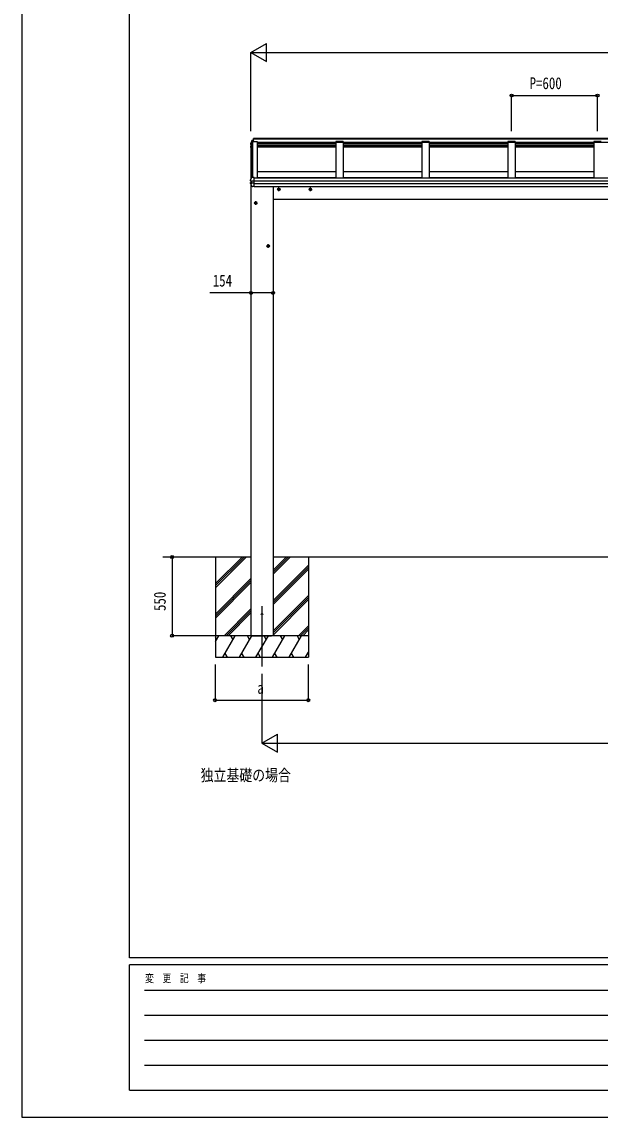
# Model space of a CAD drawing. Units: millimetres, scale not verified. Extents: x -10512 to 10512, y -7425 to 7425.
# Drawn here: x -10512 to -6478, y -7425 to 225 of the extents above; entities that cross this region are included whole.
import ezdxf
from ezdxf.enums import TextEntityAlignment as Align

# ---------------------------------------------------------------- set-up
doc = ezdxf.new("R2010")
doc.units = ezdxf.units.MM
doc.header["$LTSCALE"] = 40
for name, color, linetype in [('0-2_USER1', 3, 'Continuous'), ('0-4_YKK_12', 2, 'Continuous'), ('0-5_YKK_13', 4, 'Continuous'), ('0-6_YKK_A1', 4, 'Continuous'), ('0-7_YKK_D', 6, 'Continuous'), ('0-8_YKK_ZWAK', 7, 'Continuous')]:
    doc.layers.add(name, color=color, linetype=linetype)
doc.styles.add('ＭＳ ゴシック', font='')
doc.styles.get('ＭＳ ゴシック').set_extended_font_data('MS Gothic')

msp = doc.modelspace()

# ---------------------------------------------------------------- linework, layer by layer
at = {"layer": '0-4_YKK_12'}
msp.add_line((-8837.45, -3856.58), (-8837.45, -4277.66), dxfattribs=at)
at = {"layer": '0-5_YKK_13'}
for p, q in [((-8908.13, -609.3), (-8906.93, -609.24)), ((-8906.78, -609.03), (-8907.15, -606.55)), ((-8906.93, -609.24), (-8907.15, -607.75)), ((-8895.95, -603.49), (-8907.11, -604.1)), ((-8895.95, -608.42), (-8906.78, -609.03)), ((-8906.78, -609.03), (-8906.78, -609.45)), ((-8906.78, -609.41), (-8895.95, -609.41)), ((-8895.95, -606.18), (-8895.95, -609.41)), ((-8895.95, -606.18), (-8895.95, -606.18)), ((-8917.83, -644.3), (-8917.83, -648.34)), ((-8917.78, -643.96), (-8917.79, -644.03)), ((-8917.42, -625.35), (-8917.42, -629.37)), ((-8914.95, -646.72), (-8916.77, -647.07)), ((-8916.37, -630.64), (-8914.95, -630.92)), ((-8914.95, -642.7), (-8916.09, -642.84)), ((-8915.8, -648.41), (-8914.95, -648.24)), ((-8914.95, -629.04), (-8915.52, -628.93)), ((-8914.95, -629.39), (-8915.52, -629.28)), ((-8917.99, -903.54), (-8917.99, -897.02)), ((-8917.52, -884.99), (-8917.52, -878.48)), ((-8909.95, -894.63), (-8917.18, -896.04)), ((-8916.66, -885.98), (-8916.72, -885.97)), ((-8916.66, -885.98), (-8916.65, -885.98)), ((-8909.4, -886.92), (-8915.78, -886.13)), ((-8909.95, -886.85), (-8909.95, -900.64)), ((-8892.95, -886.91), (-8907.74, -887.01)), ((-8892.95, -900.77), (-8907.74, -900.57)), ((-8892.95, -861.92), (-8892.95, -861.6)), ((-8892.95, -862.61), (-8892.95, -861.92)), ((-8892.95, -884.81), (-8892.95, -862.61)), ((-8892.95, -886.07), (-8892.95, -884.81)), ((-8892.95, -886.91), (-8892.95, -886.07)), ((-8892.95, -900.77), (-8892.95, -886.91)), ((-8892.95, -902.68), (-8892.95, -900.77)), ((-8892.95, -904.2), (-8892.95, -902.68)), ((-8892.95, -924.67), (-8892.95, -904.2)), ((-8905.33, -923.99), (-8905.32, -924)), ((-8892.95, -925.08), (-8904.54, -924.45)), ((-8892.95, -925.08), (-8892.95, -924.67)), ((-8730.96, -944.82), (-8707.96, -944.82)), ((-8719.46, -957.33), (-8719.46, -932.31)), ((-8510.96, -944.82), (-8487.96, -944.82)), ((-8499.46, -957.33), (-8499.46, -932.31)), ((-8892.46, -1039.82), (-8869.46, -1039.82)), ((-8880.96, -1052.33), (-8880.96, -1027.31)), ((-8805.46, -1339.82), (-8782.46, -1339.82)), ((-8793.96, -1352.33), (-8793.96, -1327.31))]:
    msp.add_line(p, q, dxfattribs=at)
for points in [[(-8909.76, -605.3), (-8914, -615.92), (-8917.35, -624.86), (-8917.41, -625.13), (-8917.42, -625.19)], [(-8909.76, -608.87), (-8910.75, -611.36), (-8911.74, -613.86), (-8912.71, -616.36), (-8913.66, -618.86), (-8914.6, -621.38), (-8915.53, -623.89), (-8916.45, -626.41), (-8917.35, -628.94)], [(-8895.95, -605.92), (-8907.15, -606.55), (-8907.15, -607.75), (-8908.27, -607.81)], [(-8906.85, -609.45), (-8906.93, -608.89), (-8906.93, -609.24)], [(-8917.79, -643.98), (-8917.82, -644.15), (-8917.82, -644.29)], [(-8917.66, -648.99), (-8916.19, -651.53), (-8914.95, -653.65)], [(-8917.42, -625.19), (-8917.42, -625.3), (-8917.42, -625.36)], [(-8917.47, -878.15), (-8917.52, -878.36), (-8917.52, -878.48)], [(-8909.59, -857.35), (-8910.62, -859.93), (-8911.65, -862.52), (-8912.65, -865.11), (-8913.64, -867.71), (-8914.62, -870.31), (-8915.58, -872.92), (-8916.53, -875.53), (-8917.47, -878.15)], [(-8914.18, -886.21), (-8915.41, -886.16), (-8916.65, -885.98)], [(-8909.4, -886.92), (-8909.15, -886.94), (-8909, -886.96)], [(-8892.95, -861.6), (-8906.95, -862.28), (-8906.95, -856.63), (-8908.71, -856.72)], [(-8719.46, -952.33), (-8725.96, -948.57), (-8725.96, -941.07), (-8719.46, -937.31)], [(-8719.46, -952.33), (-8712.96, -948.57), (-8712.96, -941.07), (-8719.46, -937.31)], [(-8499.46, -952.33), (-8505.96, -948.57), (-8505.96, -941.07), (-8499.46, -937.31)], [(-8499.46, -952.33), (-8492.96, -948.57), (-8492.96, -941.07), (-8499.46, -937.31)], [(-8880.96, -1047.33), (-8887.46, -1043.57), (-8887.46, -1036.07), (-8880.96, -1032.31)], [(-8880.96, -1047.33), (-8874.46, -1043.57), (-8874.46, -1036.07), (-8880.96, -1032.31)], [(-8793.96, -1347.33), (-8800.46, -1343.57), (-8800.46, -1336.07), (-8793.96, -1332.31)], [(-8793.96, -1347.33), (-8787.46, -1343.57), (-8787.46, -1336.07), (-8793.96, -1332.31)]]:
    msp.add_lwpolyline(points, dxfattribs=at)
for centre, radius in [((-8719.46, -944.82), 8.5), ((-8719.46, -944.82), 7.7), ((-8719.46, -944.82), 6.5), ((-8499.46, -944.82), 8.5), ((-8499.46, -944.82), 7.7), ((-8499.46, -944.82), 6.5), ((-8880.96, -1039.82), 8.5), ((-8880.96, -1039.82), 7.7), ((-8880.96, -1039.82), 6.5), ((-8793.96, -1339.82), 8.5), ((-8793.96, -1339.82), 7.7), ((-8793.96, -1339.82), 6.5), ((-8837.45, -3912.52), 5)]:
    msp.add_circle(centre, radius, dxfattribs=at)
for centre, radius, start, end in [((-8446.02, -795.87), 498.52, 158.04646, 160.43093), ((-8908.18, -609.51), 1.7, 92.9577, 157.99775), ((-8907.53, -606.68), 2.62, 80.76, 148.16555), ((-8908.11, -609.6), 0.3, 92.95769, 158.00506), ((-8916.53, -648.34), 1.3, 100.8784, 209.72862), ((-8916.52, -644.25), 1.3, 99.76805, 169.97457), ((-8916.13, -629.37), 1.3, 160.55137, 259.11062), ((-8916.07, -645.18), 2.32, 92.65141, 119.69627), ((-8915.75, -648.7), 0.299, 100.87832, 209.80871), ((-8483.19, -400.09), 499.04, 209.85327, 210.09589), ((-8483.19, -400.44), 499.04, 209.85327, 210.09589), ((-8915.46, -628.99), 0.299, 160.48478, 259.11069), ((-8915.46, -628.64), 0.3, 212.93591, 259.04607), ((-8917, -897.02), 0.998, 100.914, 179.94879), ((-8916.99, -903.54), 1, 180, 210.67851), ((-8523.05, -669.84), 459.05, 210.67556, 213.61643), ((-8916.52, -884.99), 1, 180, 258.54639), ((-8910.29, -884.29), 16.37, 271.41275, 274.51688), ((-8908.66, -857.72), 1, 92.95955, 157.94622), ((-8904.48, -923.45), 1, 213.61937, 266.89265)]:
    msp.add_arc(centre, radius, start, end, dxfattribs=at)
for centre, major_axis, ratio, start_param, end_param in [((-8908.95, -900.45), (1, 0.195), 0.067217, 3.1284981, 3.4826308), ((-8909.1, -879.4), (-9.96, 2.12), 0.734427, 1.7356015, 1.8609052), ((-8909.1, -908.17), (9.97, 1.96), 0.736539, 1.29146, 1.4167637)]:
    msp.add_ellipse(centre, major_axis=major_axis, ratio=ratio, start_param=start_param, end_param=end_param, dxfattribs=at)
at = {"layer": '0-6_YKK_A1'}
for p, q in [((-8914.95, -628.01), (-8907.83, -609.45)), ((-8907.95, -609.77), (-8907.95, -856.68)), ((-8907.83, -609.45), (-8870.95, -609.45)), ((-8902.25, -862.05), (-8902.25, -609.45)), ((-2895.95, -588.81), (-8895.95, -588.81)), ((-8895.95, -609.45), (-8895.95, -588.81)), ((-2895.95, -594.09), (-8895.95, -594.09)), ((-8895.95, -609.45), (-8895.95, -606.18)), ((-8870.95, -609.45), (-8870.95, -864.63)), ((-8270.95, -609.45), (-8320.95, -609.45)), ((-8320.95, -609.45), (-8320.95, -866.13)), ((-8270.95, -609.45), (-8320.95, -609.45)), ((-8320.95, -609.45), (-8320.95, -864.63)), ((-8270.95, -609.45), (-8270.95, -864.63)), ((-8270.95, -609.45), (-8270.95, -864.63)), ((-7670.95, -609.45), (-7720.95, -609.45)), ((-7720.95, -609.45), (-7720.95, -864.63)), ((-7670.95, -609.45), (-7670.95, -864.63)), ((-7070.95, -609.45), (-7120.95, -609.45)), ((-7120.95, -609.45), (-7120.95, -864.63)), ((-7070.95, -609.45), (-7070.95, -864.63)), ((-6470.95, -609.45), (-6520.95, -609.45)), ((-6520.95, -609.45), (-6520.95, -864.63)), ((-8914.95, -628.01), (-8914.95, -871.2)), ((-8870.95, -614.64), (-2895.95, -614.64)), ((-8870.95, -614.64), (-2895.95, -614.64)), ((-8870.95, -617.56), (-8320.95, -617.56)), ((-8870.95, -623.63), (-8320.95, -623.63)), ((-8870.95, -624.61), (-8320.95, -624.61)), ((-8870.95, -634.64), (-8320.95, -634.64)), ((-8870.95, -639.5), (-8320.95, -639.5)), ((-8870.95, -641.04), (-8320.95, -641.04)), ((-8870.95, -643), (-8320.95, -643)), ((-8870.95, -646.77), (-8320.95, -646.77)), ((-8270.95, -617.56), (-7720.95, -617.56)), ((-8270.95, -623.63), (-7720.95, -623.63)), ((-8270.95, -624.61), (-7720.95, -624.61)), ((-8270.95, -634.64), (-7720.95, -634.64)), ((-8270.95, -639.5), (-7720.95, -639.5)), ((-8270.95, -641.04), (-7720.95, -641.04)), ((-8270.95, -643), (-7720.95, -643)), ((-8270.95, -646.77), (-7720.95, -646.77)), ((-7670.95, -617.56), (-7120.95, -617.56)), ((-7670.95, -623.63), (-7120.95, -623.63)), ((-7670.95, -624.61), (-7120.95, -624.61)), ((-7670.95, -634.64), (-7120.95, -634.64)), ((-7670.95, -639.5), (-7120.95, -639.5)), ((-7670.95, -641.04), (-7120.95, -641.04)), ((-7670.95, -643), (-7120.95, -643)), ((-7670.95, -646.77), (-7120.95, -646.77)), ((-7070.95, -617.56), (-6520.95, -617.56)), ((-7070.95, -623.63), (-6520.95, -623.63)), ((-7070.95, -624.61), (-6520.95, -624.61)), ((-7070.95, -634.64), (-6520.95, -634.64)), ((-7070.95, -639.5), (-6520.95, -639.5)), ((-7070.95, -641.04), (-6520.95, -641.04)), ((-7070.95, -643), (-6520.95, -643)), ((-7070.95, -646.77), (-6520.95, -646.77)), ((-8870.95, -819.57), (-8320.95, -819.57)), ((-8270.95, -819.57), (-7720.95, -819.57)), ((-7670.95, -819.57), (-7120.95, -819.57)), ((-7070.95, -819.57), (-6520.95, -819.57)), ((-8914.45, -886.29), (-8914.45, -895.51)), ((-8914.45, -909.7), (-8914.45, -3512.52)), ((-8892.95, -864.63), (-2898.95, -864.63)), ((-8892.95, -884.16), (-2898.95, -884.16)), ((-8892.95, -904.26), (-2898.95, -904.26)), ((-8870.95, -862.08), (-8320.95, -862.08)), ((-8270.95, -862.08), (-7720.95, -862.08)), ((-7670.95, -862.08), (-7120.95, -862.08)), ((-7070.95, -862.08), (-6520.95, -862.08)), ((-8892.95, -923.62), (-2898.95, -923.62)), ((-8760.45, -923.62), (-8760.45, -3512.52)), ((-8760.45, -1012.52), (-3031.45, -1012.52)), ((-8914.45, -3512.52), (-9529.26, -3512.52)), ((-9162.45, -3514.66), (-9160.32, -3512.52)), ((-9162.45, -3512.52), (-9162.45, -4212.52)), ((-9162.45, -3698.5), (-8976.47, -3512.52)), ((-9162.45, -3712.65), (-8962.33, -3512.52)), ((-9162.45, -3726.79), (-8948.19, -3512.52)), ((-9162.45, -3514.66), (-9160.32, -3512.52)), ((-8914.45, -3512.52), (-8914.45, -4062.52)), ((-3031.45, -3512.52), (-8760.45, -3512.52)), ((-8760.45, -3633.16), (-8639.82, -3512.52)), ((-8760.45, -3619.01), (-8653.96, -3512.52)), ((-8760.45, -3604.87), (-8668.1, -3512.52)), ((-8760.45, -3512.52), (-8760.45, -4062.52)), ((-8512.45, -3512.52), (-8512.45, -4212.52)), ((-8760.45, -3817), (-8512.45, -3569)), ((-8760.45, -3831.14), (-8512.45, -3583.15)), ((-9162.45, -3910.63), (-8914.45, -3662.64)), ((-8760.45, -3845.29), (-8512.45, -3597.29)), ((-9162.45, -3924.78), (-8914.45, -3676.78)), ((-9162.45, -3938.92), (-8914.45, -3690.92)), ((-8760.45, -4029.13), (-8512.45, -3781.14)), ((-8760.45, -4043.28), (-8512.45, -3795.28)), ((-8760.45, -4057.42), (-8512.45, -3809.42)), ((-9102.21, -4062.52), (-8914.45, -3874.77)), ((-9088.07, -4062.52), (-8914.45, -3888.91)), ((-9073.92, -4062.52), (-8914.45, -3903.05)), ((-8581.71, -4062.52), (-8512.45, -3993.27)), ((-8567.57, -4062.52), (-8512.45, -4007.41)), ((-8553.42, -4062.52), (-8512.45, -4021.55)), ((-8512.45, -4062.52), (-9162.45, -4062.52)), ((-9162.45, -4102.62), (-9139.3, -4062.52)), ((-9154.3, -4088.51), (-9162.45, -4074.39)), ((-9110.43, -4212.52), (-9023.83, -4062.52)), ((-9038.83, -4088.51), (-9053.83, -4062.52)), ((-8994.96, -4212.52), (-8908.36, -4062.52)), ((-8923.36, -4088.51), (-8938.36, -4062.52)), ((-8904.95, -4062.52), (-8769.95, -4062.52)), ((-8879.49, -4212.52), (-8792.89, -4062.52)), ((-8807.89, -4088.51), (-8822.89, -4062.52)), ((-8764.02, -4212.52), (-8677.42, -4062.52)), ((-8692.42, -4088.51), (-8707.42, -4062.52)), ((-8648.55, -4212.52), (-8561.95, -4062.52)), ((-8591.95, -4062.52), (-8576.95, -4088.51)), ((-9095.44, -4186.55), (-9080.44, -4212.52)), ((-8979.96, -4186.54), (-8964.96, -4212.52)), ((-8864.49, -4186.54), (-8849.5, -4212.52)), ((-8749.02, -4186.55), (-8734.03, -4212.52)), ((-8633.55, -4186.55), (-8618.56, -4212.52)), ((-8533.08, -4212.52), (-8512.45, -4176.79)), ((-8518.08, -4186.55), (-8512.45, -4196.3)), ((-9162.45, -4212.52), (-8512.45, -4212.52))]:
    msp.add_line(p, q, dxfattribs=at)
at = {"layer": '0-7_YKK_D'}
for p, q in [((-8914.95, 11.19), (-8806.7, 73.69)), ((-8914.95, -538.81), (-8914.95, 12.19)), ((-8914.95, 11.19), (-8806.7, -51.31)), ((-8914.95, 11.19), (-8698.44, 11.19)), ((-8806.7, -51.31), (-8806.7, 73.69)), ((-8789.95, 11.19), (-3001.95, 11.19)), ((-7095.95, -538.81), (-7095.95, -287.81)), ((-7095.95, -288.81), (-6495.95, -288.81)), ((-6495.95, -538.81), (-6495.95, -287.81)), ((-9464.58, -3512.5), (-9464.58, -4062.5)), ((-9166.58, -4062.5), (-9465.58, -4062.5)), ((-9164.58, -4262.5), (-9164.58, -4513.52)), ((-8514.58, -4262.5), (-8514.58, -4513.52)), ((-8837.45, -4327.66), (-8837.45, -4813.52)), ((-9164.58, -4512.52), (-8514.58, -4512.52)), ((-8837.45, -4812.52), (-8729.2, -4750.02)), ((-8837.45, -4812.52), (-8729.2, -4875.02)), ((-8837.45, -4812.52), (-8620.94, -4812.52)), ((-8729.2, -4875.02), (-8729.2, -4750.02)), ((-8712.45, -4812.52), (-3079.45, -4812.52))]:
    msp.add_line(p, q, dxfattribs=at)
msp.add_lwpolyline([(-8760.45, -1667.7), (-8914.45, -1667.7), (-9200.95, -1667.7)], dxfattribs=at)
for centre in [(-7095.95, -288.81), (-6495.95, -288.81), (-8914.45, -1667.7), (-8760.45, -1667.7), (-9464.58, -3512.5), (-9464.58, -4062.5), (-9164.58, -4512.52), (-8514.58, -4512.52)]:
    msp.add_circle(centre, 10.62, dxfattribs=at)
at = {"layer": '0-8_YKK_ZWAK'}
for p, q in [((-9762.45, -6312.5), (-9762.45, 6937.5)), ((9737.55, -6312.5), (-9762.45, -6312.5)), ((-3262.45, -6362.5), (-9762.45, -6362.5)), ((-9762.45, -7237.5), (-9762.45, -6362.5)), ((-9656.2, -6537.5), (-3387.45, -6537.5)), ((-9656.2, -6712.5), (-3387.45, -6712.5)), ((-9656.2, -6887.5), (-3387.45, -6887.5)), ((-9656.2, -7062.5), (-3387.45, -7062.5)), ((-9762.45, -7237.5), (-3262.45, -7237.5))]:
    msp.add_line(p, q, dxfattribs=at)
msp.add_lwpolyline([(-10512.5, -7425), (10512.5, -7425), (10512.5, 7425), (-10512.5, 7425)], close=True, dxfattribs=at)

# ---------------------------------------------------------------- texts
at = {"layer": '0-2_USER1', "style": 'ＭＳ ゴシック', "width": 0.8}
msp.add_text('独立基礎の場合', height=82.48, dxfattribs=at).set_placement((-9265.5, -5102.5), align=Align.BOTTOM_LEFT)
at = {"layer": '0-7_YKK_D', "style": 'ＭＳ ゴシック', "width": 0.8}
for s, p in [('P=600', (-6969.95, -268.81)), ('154', (-9180.95, -1647.7)), ('a', (-8869.58, -4492.52))]:
    msp.add_text(s, height=82.48, dxfattribs=at).set_placement(p, align=Align.BOTTOM_LEFT)
msp.add_text('550', height=82.48, rotation=90, dxfattribs=at).set_placement((-9484.58, -3889.5), align=Align.BOTTOM_LEFT)
at = {"layer": '0-8_YKK_ZWAK', "style": 'ＭＳ ゴシック', "width": 0.8}
msp.add_text('変  更  記  事', height=54.99, dxfattribs=at).set_placement((-9653.28, -6500), align=Align.BOTTOM_LEFT)

doc.saveas('drawing.dxf')
